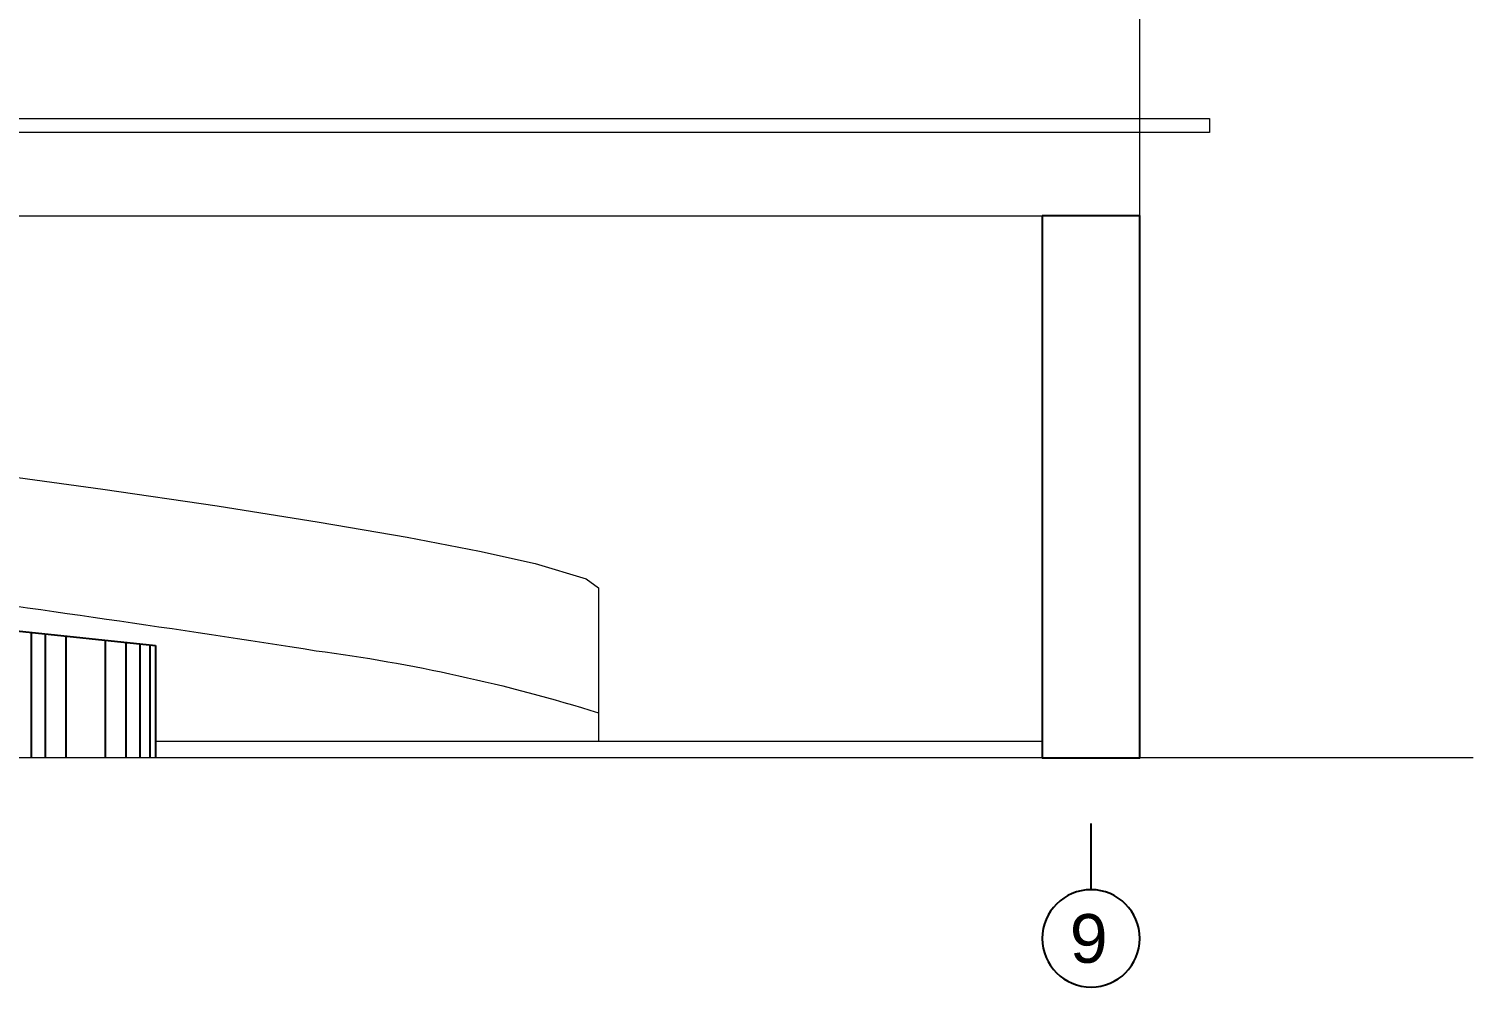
# Model space of a CAD drawing. Header units: inches. Extents: x 249 to 1192, y -18 to 440.
# Drawn here: x 641.78 to 652.15, y 256.9 to 263.79 of the extents above; entities that cross this region are included whole.
import ezdxf
from ezdxf.enums import TextEntityAlignment as Align

# ---------------------------------------------------------------- set-up
doc = ezdxf.new("R2010")
doc.units = ezdxf.units.IN
doc.header["$MEASUREMENT"] = 0
for name, color, linetype, lineweight in [('DINDING', 6, 'Continuous', 0), ('LANTAI', 135, 'Continuous', 9), ('TEXT (KETERANGAN)', 7, 'Continuous', 25)]:
    doc.layers.add(name, color=color, linetype=linetype, lineweight=lineweight)
doc.layers.add('KOLOM', color=5, linetype='Continuous')
doc.styles.add('S', font='SIMPLEX', dxfattribs={"width": 1.1})
doc.styles.get("Standard").update_dxf_attribs({"font": 'arial.ttf'})

# ---------------------------------------------------------------- blocks, each defined once
blk = doc.blocks.new('tampak depan')
at = {"layer": 'DINDING'}
blk.add_lwpolyline([(725.947, 338.427), (725.947, 337.277), (735.448, 337.277), (735.448, 339.177), (725.947, 339.177)], dxfattribs=at)
blk.add_lwpolyline([(726.297, 337.977), (735.948, 337.977), (735.948, 337.877), (726.297, 337.877)], close=True, dxfattribs=at)
at = {"layer": 'KOLOM'}
for p, q in [((727.488, 333.382), (727.488, 334.284)), ((727.588, 333.382), (727.588, 334.273)), ((727.737, 333.382), (727.737, 334.258)), ((728.019, 333.382), (728.019, 334.228)), ((728.168, 333.382), (728.168, 334.212)), ((728.268, 333.382), (728.268, 334.201)), ((728.34, 333.382), (728.34, 334.194))]:
    blk.add_line(p, q, dxfattribs=at)
for points in [[(734.748, 337.277), (734.748, 333.382), (735.448, 333.382), (735.448, 337.277), (734.748, 337.277)], [(727.378, 334.296), (728.378, 334.19)], [(728.378, 334.19), (728.378, 333.382)]]:
    blk.add_lwpolyline(points, dxfattribs=at)
at = {"layer": 'LANTAI'}
for points in [[(708.599, 338.507), (722.861, 335.995), (726.722, 335.489), (727.999, 335.314), (728.821, 335.193), (729.554, 335.077), (730.186, 334.968), (730.706, 334.868), (731.106, 334.778), (731.472, 334.668), (731.561, 334.604)], [(731.561, 334.604), (731.561, 333.502)], [(728.378, 333.502), (734.748, 333.502), (734.748, 333.382), (728.378, 333.382)], [(737.843, 333.382), (680.235, 333.382)]]:
    blk.add_lwpolyline(points, dxfattribs=at)
blk.add_lwpolyline([(708.648, 337.567), (722.704, 335.089), (723.489, 334.951, -0.012316), (729.532, 334.152, -0.042697), (731.561, 333.706, 1.350287)], format="xyb", dxfattribs=at)
blk = doc.blocks.new('NAV')
blk.add_circle((0, -0.4), 0.35)
at = {"style": 'S', "width": 0.75, "flags": 4}
blk.add_attdef('AV', text='', height=0.3, dxfattribs=at).set_placement((0, -0.4), align=Align.MIDDLE)

msp = doc.modelspace()

# ---------------------------------------------------------------- linework, layer by layer
at = {"layer": 'TEXT (KETERANGAN)'}
msp.add_lwpolyline([(649.4082, 257.6049), (649.4082, 258.08)], dxfattribs=at)

# ---------------------------------------------------------------- block references
at = {"layer": 'KOLOM'}
msp.add_blockref('tampak depan', (-85.6899, -74.829), dxfattribs=at)
at = {"layer": 'TEXT (KETERANGAN)'}
ref = msp.add_blockref('NAV', (649.4082, 257.6549), dxfattribs=dict(at, xscale=-1))
ref.add_attrib('AV', '9', dxfattribs={"layer": '0', "height": 0.35, "flags": 4}).set_placement((649.3917, 257.2549), align=Align.MIDDLE)

doc.saveas('drawing.dxf')
